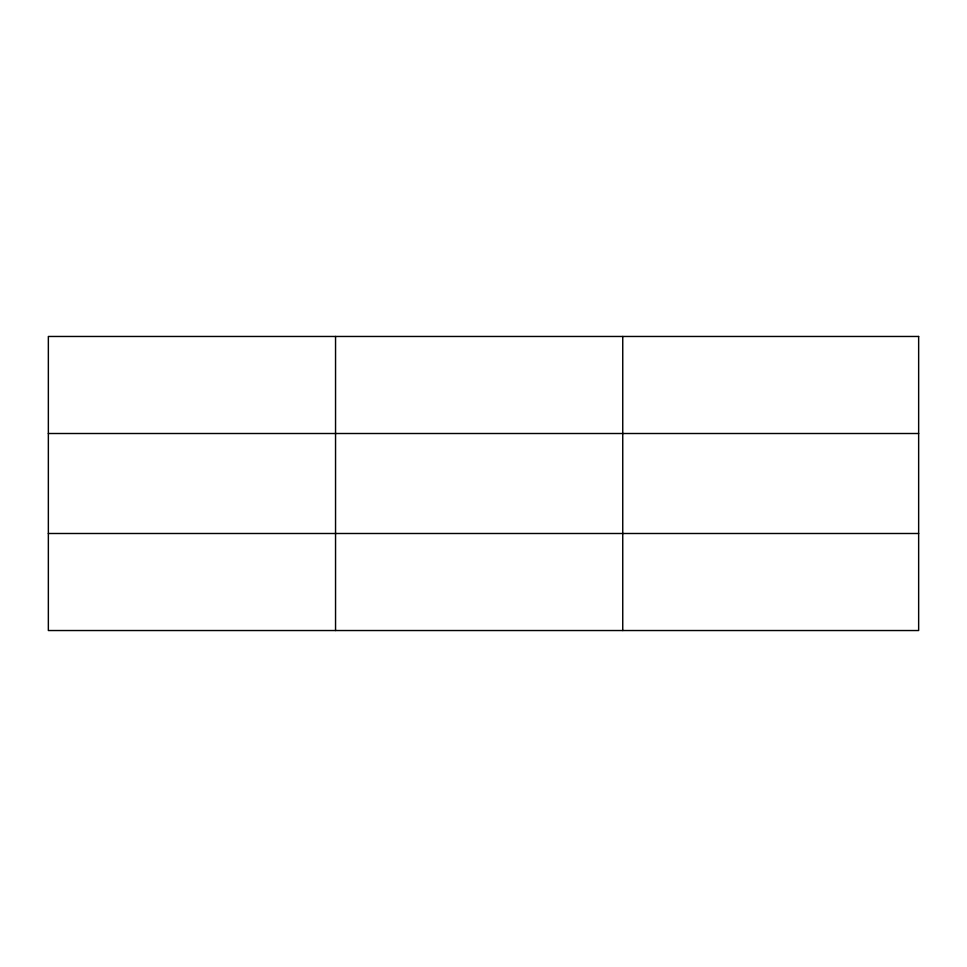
<?xml version="1.0" encoding="UTF-8"?>
<svg xmlns="http://www.w3.org/2000/svg" width="967" height="967" viewBox="0 0 967 967"><rect width="100%" height="100%" fill="white"/><g stroke="black" fill="none" stroke-linecap="round" stroke-linejoin="round"><path stroke-width="1.45" d="M335.549 630.532L335.549 336.468M622.748 630.532L622.748 336.468M48.35 433.506L918.65 433.506M48.35 533.494L918.65 533.494M918.65 336.468L48.35 336.468L48.35 630.532L918.65 630.532L918.65 336.468"/></g></svg>
